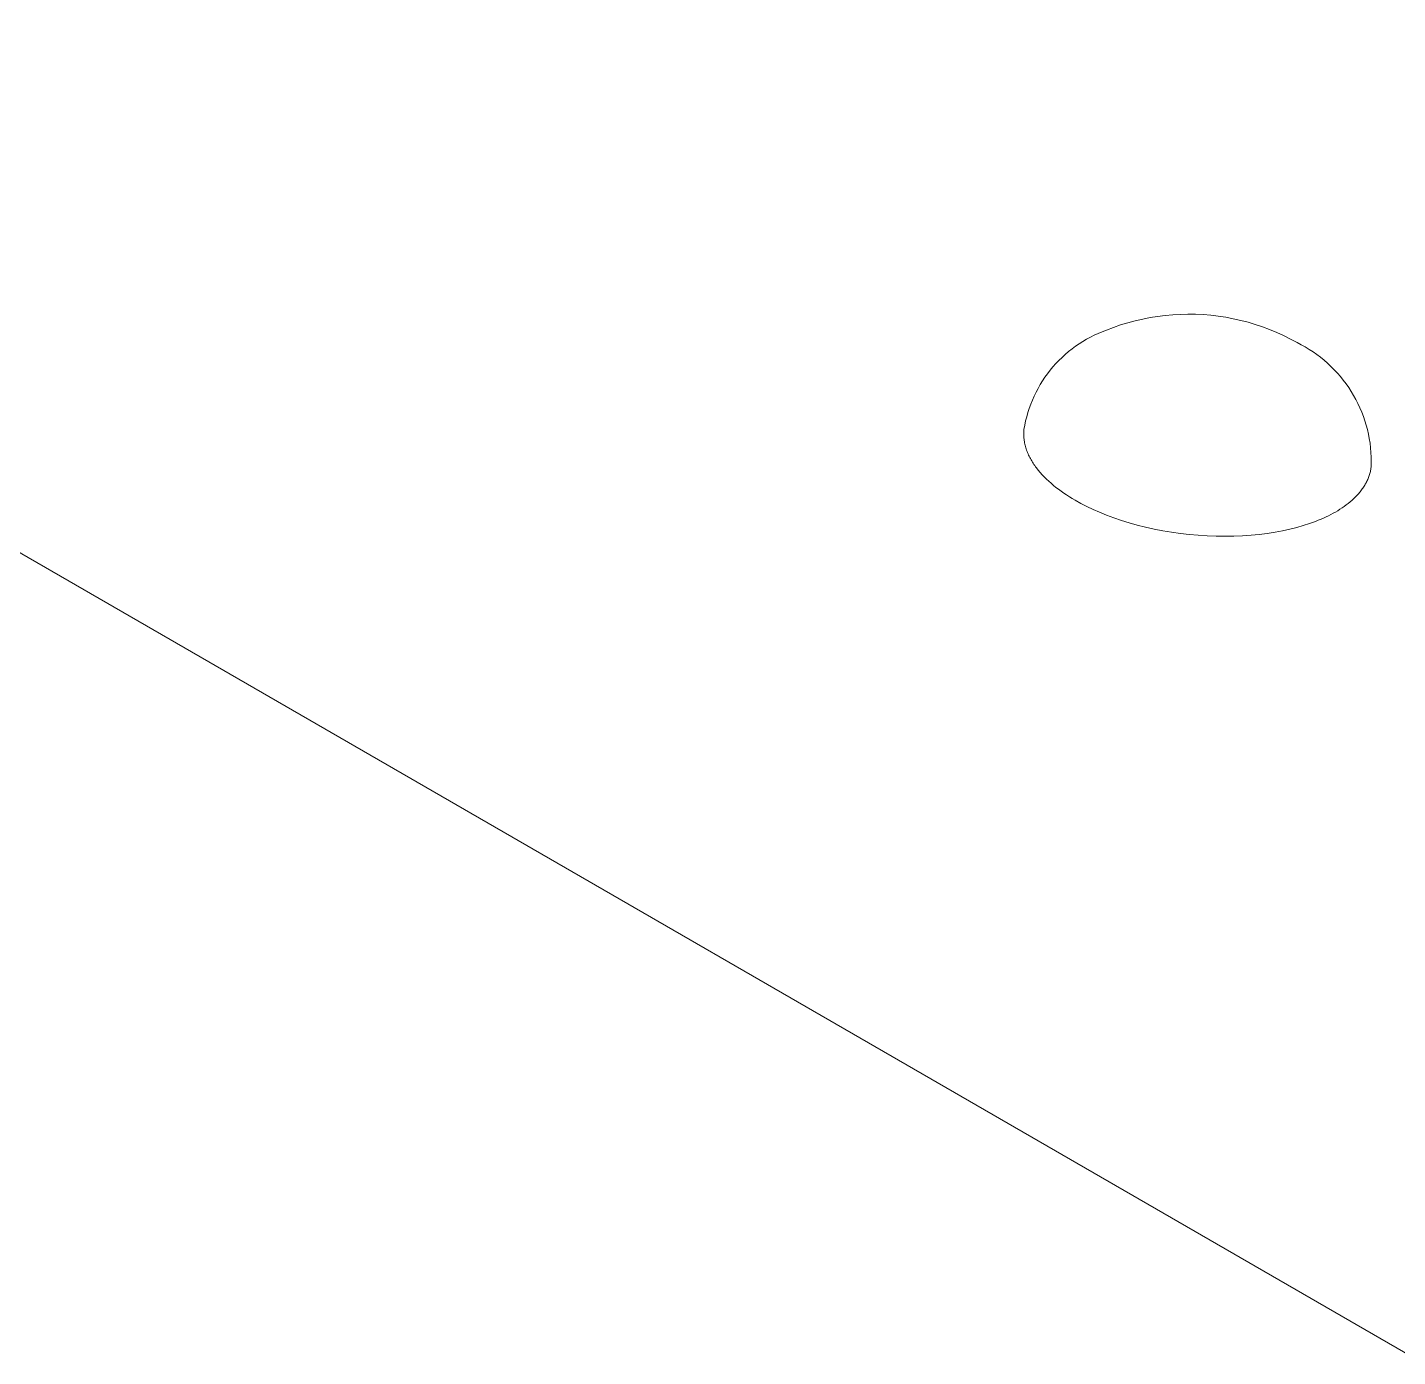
# Model space of a CAD drawing. Header units: inches. Extents: x -4 to 147, y -1 to 99.
# Drawn here: x 100.179 to 102.01, y 55.353 to 57.129 of the extents above; entities that cross this region are included whole.
import ezdxf

# ---------------------------------------------------------------- set-up
doc = ezdxf.new("R2010")
doc.units = ezdxf.units.IN
doc.layers.add('ZANO_R', color=7, linetype='Continuous', lineweight=0)

msp = doc.modelspace()

# ---------------------------------------------------------------- linework, layer by layer
at = {"layer": 'ZANO_R'}
for p, q in [((136.35424, 35.53518), (97.18881, 58.14736)), ((101.67959, 56.74132), (101.68962, 56.74292)), ((101.67959, 56.74132), (101.68962, 56.74292)), ((101.67959, 56.74132), (101.68962, 56.74292)), ((101.68962, 56.74292), (101.69971, 56.74418)), ((101.68962, 56.74292), (101.69971, 56.74418)), ((101.68962, 56.74292), (101.69971, 56.74418)), ((101.69971, 56.74418), (101.70983, 56.74509)), ((101.69971, 56.74418), (101.70983, 56.74509)), ((101.69971, 56.74418), (101.70983, 56.74509)), ((101.70983, 56.74509), (101.71997, 56.74565)), ((101.70983, 56.74509), (101.71997, 56.74565)), ((101.70983, 56.74509), (101.71997, 56.74565)), ((101.71997, 56.74565), (101.73013, 56.74586)), ((101.71997, 56.74565), (101.73013, 56.74586)), ((101.71997, 56.74565), (101.73013, 56.74586)), ((101.73013, 56.74586), (101.74029, 56.74572)), ((101.73013, 56.74586), (101.74029, 56.74572)), ((101.73013, 56.74586), (101.74029, 56.74572)), ((101.74029, 56.74572), (101.75044, 56.74522)), ((101.74029, 56.74572), (101.75044, 56.74522)), ((101.74029, 56.74572), (101.75044, 56.74523)), ((101.75044, 56.74523), (101.76057, 56.74439)), ((101.75044, 56.74522), (101.76057, 56.74438)), ((101.75044, 56.74522), (101.76057, 56.74438)), ((101.76057, 56.74439), (101.77066, 56.7432)), ((101.76057, 56.74438), (101.77066, 56.7432)), ((101.76057, 56.74438), (101.77066, 56.7432)), ((101.77066, 56.7432), (101.78071, 56.74166)), ((101.77066, 56.7432), (101.78071, 56.74166)), ((101.77066, 56.7432), (101.78071, 56.74166)), ((101.61561, 56.72248), (101.62108, 56.72456)), ((101.61561, 56.72248), (101.62108, 56.72456)), ((101.61561, 56.72248), (101.62108, 56.72456)), ((101.62108, 56.72456), (101.63057, 56.72818)), ((101.62108, 56.72456), (101.63057, 56.72818)), ((101.62108, 56.72456), (101.63057, 56.72818)), ((101.63057, 56.72818), (101.64018, 56.73148)), ((101.63057, 56.72818), (101.64018, 56.73148)), ((101.63057, 56.72818), (101.64018, 56.73148)), ((101.64018, 56.73148), (101.6499, 56.73445)), ((101.64018, 56.73148), (101.6499, 56.73445)), ((101.64018, 56.73148), (101.6499, 56.73445)), ((101.6499, 56.73445), (101.65971, 56.73708)), ((101.6499, 56.73445), (101.65971, 56.73708)), ((101.6499, 56.73445), (101.65971, 56.73708)), ((101.65971, 56.73708), (101.66961, 56.73937)), ((101.65971, 56.73708), (101.66961, 56.73937)), ((101.65971, 56.73708), (101.66961, 56.73937)), ((101.66961, 56.73937), (101.67959, 56.74132)), ((101.66961, 56.73937), (101.67959, 56.74132)), ((101.66961, 56.73937), (101.67959, 56.74132)), ((101.78071, 56.74166), (101.79069, 56.73978)), ((101.78071, 56.74166), (101.79069, 56.73978)), ((101.78071, 56.74166), (101.7907, 56.73978)), ((101.79069, 56.73978), (101.80061, 56.73756)), ((101.79069, 56.73978), (101.80061, 56.73756)), ((101.7907, 56.73978), (101.80061, 56.73756)), ((101.80061, 56.73756), (101.81044, 56.73499)), ((101.80061, 56.73756), (101.81044, 56.73499)), ((101.80061, 56.73756), (101.81044, 56.73499)), ((101.81044, 56.73499), (101.82018, 56.73209)), ((101.81044, 56.73499), (101.82018, 56.73209)), ((101.81044, 56.73499), (101.82018, 56.73209)), ((101.82018, 56.73209), (101.82982, 56.72886)), ((101.82018, 56.73209), (101.82982, 56.72886)), ((101.82018, 56.73209), (101.82982, 56.72886)), ((101.82982, 56.72886), (101.83933, 56.72529)), ((101.82982, 56.72886), (101.83933, 56.72529)), ((101.82982, 56.72886), (101.83933, 56.72529)), ((101.83933, 56.72529), (101.84872, 56.7214)), ((101.83933, 56.72529), (101.84872, 56.7214)), ((101.83933, 56.72529), (101.84872, 56.7214)), ((101.57982, 56.70292), (101.58463, 56.70624)), ((101.57982, 56.70292), (101.58463, 56.70624)), ((101.57982, 56.70292), (101.58463, 56.70624)), ((101.58463, 56.70624), (101.58955, 56.70938)), ((101.58463, 56.70624), (101.58955, 56.70938)), ((101.58463, 56.70624), (101.58955, 56.70938)), ((101.58955, 56.70938), (101.59458, 56.71236)), ((101.58955, 56.70938), (101.59458, 56.71236)), ((101.58955, 56.70938), (101.59458, 56.71236)), ((101.59458, 56.71236), (101.5997, 56.71516)), ((101.59458, 56.71236), (101.5997, 56.71516)), ((101.59458, 56.71236), (101.5997, 56.71516)), ((101.5997, 56.71516), (101.60492, 56.71778)), ((101.5997, 56.71516), (101.60492, 56.71778)), ((101.5997, 56.71516), (101.60492, 56.71778)), ((101.60492, 56.71778), (101.61023, 56.72023)), ((101.60492, 56.71778), (101.61023, 56.72023)), ((101.60492, 56.71778), (101.61023, 56.72023)), ((101.61023, 56.72023), (101.61561, 56.72248)), ((101.61023, 56.72023), (101.61561, 56.72248)), ((101.61023, 56.72023), (101.61561, 56.72248)), ((101.84872, 56.7214), (101.85797, 56.71719)), ((101.84872, 56.7214), (101.85797, 56.71719)), ((101.84872, 56.7214), (101.85797, 56.71719)), ((101.85797, 56.71719), (101.86707, 56.71266)), ((101.85797, 56.71719), (101.86707, 56.71266)), ((101.85797, 56.71719), (101.86707, 56.71266)), ((101.86707, 56.71266), (101.876, 56.70782)), ((101.86707, 56.71266), (101.876, 56.70782)), ((101.86707, 56.71266), (101.876, 56.70782)), ((101.876, 56.70782), (101.8815, 56.70502)), ((101.876, 56.70782), (101.8815, 56.70502)), ((101.876, 56.70782), (101.8815, 56.70502)), ((101.55763, 56.68398), (101.5618, 56.68807)), ((101.55763, 56.68398), (101.5618, 56.68807)), ((101.55763, 56.68398), (101.5618, 56.68807)), ((101.5618, 56.68807), (101.56611, 56.69201)), ((101.5618, 56.68807), (101.56611, 56.69201)), ((101.5618, 56.68807), (101.56611, 56.69201)), ((101.56611, 56.69201), (101.57056, 56.69581)), ((101.56611, 56.69201), (101.57056, 56.69581)), ((101.56611, 56.69201), (101.57056, 56.69581)), ((101.57056, 56.69581), (101.57513, 56.69944)), ((101.57056, 56.69581), (101.57513, 56.69944)), ((101.57056, 56.69581), (101.57513, 56.69944)), ((101.57513, 56.69944), (101.57982, 56.70292)), ((101.57513, 56.69944), (101.57982, 56.70292)), ((101.57513, 56.69944), (101.57982, 56.70292)), ((101.8815, 56.70502), (101.8869, 56.70202)), ((101.8815, 56.70502), (101.8869, 56.70202)), ((101.8815, 56.70502), (101.8869, 56.70202)), ((101.8869, 56.70202), (101.89218, 56.69884)), ((101.8869, 56.70202), (101.89218, 56.69884)), ((101.8869, 56.70202), (101.89218, 56.69884)), ((101.89218, 56.69884), (101.89736, 56.69547)), ((101.89218, 56.69884), (101.89736, 56.69547)), ((101.89218, 56.69884), (101.89736, 56.69547)), ((101.89736, 56.69547), (101.90241, 56.69193)), ((101.89736, 56.69547), (101.90241, 56.69193)), ((101.89736, 56.69547), (101.90241, 56.69193)), ((101.90241, 56.69193), (101.90734, 56.68821)), ((101.90241, 56.69193), (101.90734, 56.68821)), ((101.90241, 56.69193), (101.90734, 56.68821)), ((101.90734, 56.68821), (101.91213, 56.68432)), ((101.90734, 56.68821), (101.91213, 56.68432)), ((101.90734, 56.68821), (101.91213, 56.68432)), ((101.54243, 56.66626), (101.546, 56.67089)), ((101.54243, 56.66626), (101.546, 56.67089)), ((101.54243, 56.66626), (101.546, 56.67089)), ((101.546, 56.67089), (101.54972, 56.67538)), ((101.546, 56.67089), (101.54972, 56.67538)), ((101.546, 56.67089), (101.54972, 56.67538)), ((101.54972, 56.67538), (101.5536, 56.67975)), ((101.54972, 56.67538), (101.5536, 56.67975)), ((101.54972, 56.67538), (101.5536, 56.67975)), ((101.5536, 56.67975), (101.55763, 56.68398)), ((101.5536, 56.67975), (101.55763, 56.68398)), ((101.5536, 56.67975), (101.55763, 56.68398)), ((101.91213, 56.68432), (101.91679, 56.68027)), ((101.91213, 56.68432), (101.91679, 56.68027)), ((101.91213, 56.68432), (101.91679, 56.68027)), ((101.91679, 56.68027), (101.9213, 56.67605)), ((101.91679, 56.68027), (101.9213, 56.67605)), ((101.91679, 56.68027), (101.9213, 56.67605)), ((101.9213, 56.67605), (101.92566, 56.67168)), ((101.9213, 56.67605), (101.92566, 56.67168)), ((101.9213, 56.67605), (101.92566, 56.67168)), ((101.92566, 56.67168), (101.92987, 56.66717)), ((101.92566, 56.67168), (101.92987, 56.66717)), ((101.92566, 56.67168), (101.92987, 56.66717)), ((101.52979, 56.64663), (101.5327, 56.6517)), ((101.52979, 56.64663), (101.5327, 56.6517)), ((101.52979, 56.64663), (101.5327, 56.6517)), ((101.5327, 56.6517), (101.53577, 56.65666)), ((101.5327, 56.6517), (101.53577, 56.65666)), ((101.5327, 56.6517), (101.53577, 56.65666)), ((101.53577, 56.65666), (101.53902, 56.66152)), ((101.53577, 56.65666), (101.53902, 56.66152)), ((101.53577, 56.65666), (101.53902, 56.66152)), ((101.53902, 56.66152), (101.54243, 56.66626)), ((101.53902, 56.66152), (101.54243, 56.66626)), ((101.53902, 56.66152), (101.54243, 56.66626)), ((101.92987, 56.66717), (101.93391, 56.6625)), ((101.92987, 56.66717), (101.93391, 56.6625)), ((101.92987, 56.66717), (101.93391, 56.6625)), ((101.93391, 56.6625), (101.93779, 56.6577)), ((101.93391, 56.6625), (101.93779, 56.6577)), ((101.93391, 56.6625), (101.93779, 56.6577)), ((101.93779, 56.6577), (101.9415, 56.65277)), ((101.93779, 56.6577), (101.9415, 56.65277)), ((101.93779, 56.6577), (101.9415, 56.65277)), ((101.9415, 56.65277), (101.94504, 56.64771)), ((101.9415, 56.65277), (101.94504, 56.64771)), ((101.9415, 56.65277), (101.94504, 56.64771)), ((101.52215, 56.63086), (101.52452, 56.63621)), ((101.52215, 56.63086), (101.52452, 56.63621)), ((101.52215, 56.63086), (101.52452, 56.63621)), ((101.52452, 56.63621), (101.52707, 56.64146)), ((101.52452, 56.63621), (101.52707, 56.64146)), ((101.52452, 56.63621), (101.52707, 56.64146)), ((101.52707, 56.64146), (101.52979, 56.64663)), ((101.52707, 56.64146), (101.52979, 56.64663)), ((101.52707, 56.64146), (101.52979, 56.64663)), ((101.94504, 56.64771), (101.9484, 56.64253)), ((101.94504, 56.64771), (101.9484, 56.64253)), ((101.94504, 56.64771), (101.9484, 56.64253)), ((101.9484, 56.64253), (101.95157, 56.63724)), ((101.9484, 56.64253), (101.95157, 56.63724)), ((101.9484, 56.64253), (101.95157, 56.63724)), ((101.95157, 56.63724), (101.95456, 56.63184)), ((101.95157, 56.63724), (101.95456, 56.63184)), ((101.95157, 56.63724), (101.95456, 56.63184)), ((101.51457, 56.60878), (101.51618, 56.6144)), ((101.51457, 56.60878), (101.51618, 56.6144)), ((101.51457, 56.60878), (101.51618, 56.6144)), ((101.51618, 56.6144), (101.51798, 56.61995)), ((101.51618, 56.6144), (101.51798, 56.61995)), ((101.51618, 56.6144), (101.51798, 56.61995)), ((101.51798, 56.61995), (101.51997, 56.62545)), ((101.51798, 56.61995), (101.51997, 56.62545)), ((101.51798, 56.61995), (101.51997, 56.62545)), ((101.51997, 56.62545), (101.52215, 56.63086)), ((101.51997, 56.62545), (101.52215, 56.63086)), ((101.51997, 56.62545), (101.52215, 56.63086)), ((101.95456, 56.63184), (101.95736, 56.62634)), ((101.95456, 56.63184), (101.95736, 56.62634)), ((101.95456, 56.63184), (101.95736, 56.62634)), ((101.95736, 56.62634), (101.95996, 56.62074)), ((101.95736, 56.62634), (101.95996, 56.62074)), ((101.95736, 56.62634), (101.95996, 56.62074)), ((101.95996, 56.62074), (101.96237, 56.61506)), ((101.95996, 56.62074), (101.96237, 56.61506)), ((101.95996, 56.62074), (101.96237, 56.61506)), ((101.96237, 56.61506), (101.96458, 56.60929)), ((101.96237, 56.61506), (101.96458, 56.60929)), ((101.96237, 56.61506), (101.96458, 56.60929)), ((101.51091, 56.59165), (101.51194, 56.5974)), ((101.51091, 56.59165), (101.51194, 56.5974)), ((101.51091, 56.59165), (101.51194, 56.5974)), ((101.51194, 56.5974), (101.51316, 56.60311)), ((101.51194, 56.5974), (101.51316, 56.60311)), ((101.51194, 56.5974), (101.51316, 56.60311)), ((101.51316, 56.60311), (101.51457, 56.60878)), ((101.51316, 56.60311), (101.51457, 56.60878)), ((101.51316, 56.60311), (101.51457, 56.60878)), ((101.96458, 56.60929), (101.96658, 56.60345)), ((101.96458, 56.60929), (101.96658, 56.60345)), ((101.96458, 56.60929), (101.96658, 56.60345)), ((101.96658, 56.60345), (101.96838, 56.59755)), ((101.96658, 56.60345), (101.96838, 56.59755)), ((101.96658, 56.60345), (101.96838, 56.59755)), ((101.96838, 56.59755), (101.96998, 56.59158)), ((101.96838, 56.59755), (101.96998, 56.59158)), ((101.96838, 56.59755), (101.96998, 56.59158)), ((101.51061, 56.58684), (101.51059, 56.58522)), ((101.51061, 56.58684), (101.51059, 56.58522)), ((101.51061, 56.58684), (101.51059, 56.58522)), ((101.51059, 56.58522), (101.51062, 56.58361)), ((101.51059, 56.58522), (101.51062, 56.58361)), ((101.51059, 56.58522), (101.51062, 56.58361)), ((101.51066, 56.58845), (101.51061, 56.58684)), ((101.51066, 56.58845), (101.51061, 56.58684)), ((101.51066, 56.58845), (101.51061, 56.58684)), ((101.51062, 56.58361), (101.5107, 56.58198)), ((101.51062, 56.58361), (101.5107, 56.58198)), ((101.51062, 56.58361), (101.5107, 56.58198)), ((101.51077, 56.59005), (101.51066, 56.58845)), ((101.51077, 56.59005), (101.51066, 56.58845)), ((101.51077, 56.59005), (101.51066, 56.58845)), ((101.5107, 56.58198), (101.51082, 56.58036)), ((101.5107, 56.58198), (101.51082, 56.58036)), ((101.5107, 56.58198), (101.51082, 56.58036)), ((101.51091, 56.59165), (101.51077, 56.59005)), ((101.51091, 56.59165), (101.51077, 56.59005)), ((101.51091, 56.59165), (101.51077, 56.59005)), ((101.51082, 56.58036), (101.51098, 56.57874)), ((101.51082, 56.58036), (101.51098, 56.57874)), ((101.51082, 56.58036), (101.51098, 56.57874)), ((101.51098, 56.57874), (101.51119, 56.57711)), ((101.51098, 56.57874), (101.51119, 56.57711)), ((101.51098, 56.57874), (101.51119, 56.57711)), ((101.51119, 56.57711), (101.51145, 56.57548)), ((101.51119, 56.57711), (101.51145, 56.57548)), ((101.51119, 56.57711), (101.51145, 56.57548)), ((101.96998, 56.59158), (101.97136, 56.58557)), ((101.96998, 56.59158), (101.97136, 56.58557)), ((101.96998, 56.59158), (101.97136, 56.58557)), ((101.97136, 56.58557), (101.97253, 56.57951)), ((101.97136, 56.58557), (101.97253, 56.57951)), ((101.97136, 56.58557), (101.97253, 56.57951)), ((101.97253, 56.57951), (101.9735, 56.57341)), ((101.97253, 56.57951), (101.9735, 56.57341)), ((101.97253, 56.57951), (101.9735, 56.57341)), ((101.51145, 56.57548), (101.51174, 56.57386)), ((101.51145, 56.57548), (101.51174, 56.57386)), ((101.51145, 56.57548), (101.51174, 56.57386)), ((101.51174, 56.57386), (101.51208, 56.57223)), ((101.51174, 56.57386), (101.51208, 56.57223)), ((101.51174, 56.57386), (101.51208, 56.57223)), ((101.51208, 56.57223), (101.51247, 56.5706)), ((101.51208, 56.57223), (101.51247, 56.5706)), ((101.51208, 56.57223), (101.51247, 56.5706)), ((101.51247, 56.5706), (101.51289, 56.56897)), ((101.51247, 56.5706), (101.51289, 56.56897)), ((101.51247, 56.5706), (101.51289, 56.56897)), ((101.51289, 56.56897), (101.51336, 56.56735)), ((101.51289, 56.56897), (101.51336, 56.56735)), ((101.51289, 56.56897), (101.51336, 56.56735)), ((101.51336, 56.56735), (101.51388, 56.56572)), ((101.51336, 56.56735), (101.51388, 56.56572)), ((101.51336, 56.56735), (101.51388, 56.56572)), ((101.51388, 56.56572), (101.51443, 56.5641)), ((101.51388, 56.56572), (101.51443, 56.5641)), ((101.51388, 56.56572), (101.51443, 56.5641)), ((101.51443, 56.5641), (101.51503, 56.56248)), ((101.51443, 56.5641), (101.51503, 56.56248)), ((101.51443, 56.5641), (101.51503, 56.56248)), ((101.51503, 56.56248), (101.51567, 56.56086)), ((101.51503, 56.56248), (101.51567, 56.56086)), ((101.51503, 56.56248), (101.51567, 56.56086)), ((101.51567, 56.56086), (101.51636, 56.55925)), ((101.51567, 56.56086), (101.51636, 56.55925)), ((101.51567, 56.56086), (101.51636, 56.55925)), ((101.51636, 56.55925), (101.51708, 56.55764)), ((101.51636, 56.55925), (101.51708, 56.55764)), ((101.51636, 56.55925), (101.51708, 56.55764)), ((101.9735, 56.57341), (101.97424, 56.56728)), ((101.9735, 56.57341), (101.97424, 56.56728)), ((101.9735, 56.57341), (101.97424, 56.56728)), ((101.97424, 56.56728), (101.97478, 56.56113)), ((101.97424, 56.56728), (101.97478, 56.56113)), ((101.97424, 56.56728), (101.97478, 56.56113)), ((101.97478, 56.56113), (101.9751, 56.55497)), ((101.97478, 56.56113), (101.9751, 56.55497)), ((101.97478, 56.56113), (101.9751, 56.55497)), ((101.51708, 56.55764), (101.51784, 56.55603)), ((101.51708, 56.55764), (101.51784, 56.55603)), ((101.51708, 56.55764), (101.51784, 56.55603)), ((101.51784, 56.55603), (101.51865, 56.55443)), ((101.51784, 56.55603), (101.51865, 56.55443)), ((101.51784, 56.55603), (101.51865, 56.55443)), ((101.51865, 56.55443), (101.51949, 56.55284)), ((101.51865, 56.55443), (101.51949, 56.55284)), ((101.51865, 56.55443), (101.51949, 56.55284)), ((101.51949, 56.55284), (101.52038, 56.55125)), ((101.51949, 56.55284), (101.52038, 56.55125)), ((101.51949, 56.55284), (101.52038, 56.55125)), ((101.52038, 56.55125), (101.5213, 56.54966)), ((101.52038, 56.55125), (101.5213, 56.54966)), ((101.52038, 56.55125), (101.5213, 56.54966)), ((101.5213, 56.54966), (101.52226, 56.54809)), ((101.5213, 56.54966), (101.52226, 56.54809)), ((101.5213, 56.54966), (101.52226, 56.54809)), ((101.52226, 56.54809), (101.52326, 56.54652)), ((101.52226, 56.54809), (101.52326, 56.54652)), ((101.52226, 56.54809), (101.52326, 56.54652)), ((101.52326, 56.54652), (101.5243, 56.54495)), ((101.52326, 56.54652), (101.5243, 56.54495)), ((101.52326, 56.54652), (101.5243, 56.54495)), ((101.5243, 56.54495), (101.52538, 56.5434)), ((101.5243, 56.54495), (101.52538, 56.5434)), ((101.5243, 56.54495), (101.52538, 56.5434)), ((101.52538, 56.5434), (101.52649, 56.54185)), ((101.52538, 56.5434), (101.52649, 56.54185)), ((101.52538, 56.5434), (101.52649, 56.54185)), ((101.52649, 56.54185), (101.52763, 56.54031)), ((101.52649, 56.54185), (101.52763, 56.54031)), ((101.52649, 56.54185), (101.52763, 56.54031)), ((101.97472, 56.53985), (101.97492, 56.54124)), ((101.97472, 56.53985), (101.97492, 56.54124)), ((101.97472, 56.53985), (101.97492, 56.54124)), ((101.97492, 56.54124), (101.97509, 56.54263)), ((101.97492, 56.54124), (101.97509, 56.54263)), ((101.97492, 56.54124), (101.97509, 56.54263)), ((101.9752, 56.5488), (101.97509, 56.54263)), ((101.9752, 56.5488), (101.97509, 56.54263)), ((101.9752, 56.5488), (101.97509, 56.54263)), ((101.9751, 56.55497), (101.9752, 56.5488)), ((101.9751, 56.55497), (101.9752, 56.5488)), ((101.9751, 56.55497), (101.9752, 56.5488)), ((101.52763, 56.54031), (101.53003, 56.53726)), ((101.52763, 56.54031), (101.53003, 56.53726)), ((101.52763, 56.54031), (101.53003, 56.53726)), ((101.53003, 56.53726), (101.53257, 56.53424)), ((101.53003, 56.53726), (101.53257, 56.53424)), ((101.53003, 56.53726), (101.53257, 56.53424)), ((101.53257, 56.53424), (101.53524, 56.53127)), ((101.53257, 56.53424), (101.53524, 56.53127)), ((101.53257, 56.53424), (101.53524, 56.53127)), ((101.53524, 56.53127), (101.53803, 56.52834)), ((101.53524, 56.53127), (101.53803, 56.52834)), ((101.53524, 56.53127), (101.53803, 56.52834)), ((101.53803, 56.52834), (101.54094, 56.52545)), ((101.53803, 56.52834), (101.54094, 56.52545)), ((101.53803, 56.52834), (101.54094, 56.52545)), ((101.54094, 56.52545), (101.54397, 56.52261)), ((101.54094, 56.52545), (101.54397, 56.52261)), ((101.54094, 56.52545), (101.54397, 56.52261)), ((101.54397, 56.52261), (101.54711, 56.51983)), ((101.54397, 56.52261), (101.54711, 56.51983)), ((101.54397, 56.52261), (101.54711, 56.51983)), ((101.96851, 56.52105), (101.96916, 56.52235)), ((101.96851, 56.52105), (101.96916, 56.52235)), ((101.96851, 56.52105), (101.96916, 56.52235)), ((101.96916, 56.52235), (101.96978, 56.52365)), ((101.96916, 56.52235), (101.96978, 56.52365)), ((101.96916, 56.52235), (101.96978, 56.52365)), ((101.96978, 56.52365), (101.97037, 56.52497)), ((101.96978, 56.52365), (101.97037, 56.52497)), ((101.96978, 56.52365), (101.97037, 56.52497)), ((101.97037, 56.52497), (101.97093, 56.52629)), ((101.97037, 56.52497), (101.97093, 56.52629)), ((101.97037, 56.52497), (101.97093, 56.52629)), ((101.97093, 56.52629), (101.97146, 56.52761)), ((101.97093, 56.52629), (101.97146, 56.52761)), ((101.97093, 56.52629), (101.97146, 56.52761)), ((101.97146, 56.52761), (101.97195, 56.52895)), ((101.97146, 56.52761), (101.97195, 56.52895)), ((101.97146, 56.52761), (101.97195, 56.52895)), ((101.97195, 56.52895), (101.97241, 56.53029)), ((101.97195, 56.52895), (101.97241, 56.53029)), ((101.97195, 56.52895), (101.97241, 56.53029)), ((101.97241, 56.53029), (101.97284, 56.53164)), ((101.97241, 56.53029), (101.97284, 56.53164)), ((101.97241, 56.53029), (101.97284, 56.53164)), ((101.97284, 56.53164), (101.97324, 56.53299)), ((101.97284, 56.53164), (101.97324, 56.53299)), ((101.97284, 56.53164), (101.97324, 56.53299)), ((101.97324, 56.53299), (101.9736, 56.53435)), ((101.97324, 56.53299), (101.9736, 56.53435)), ((101.97324, 56.53299), (101.9736, 56.53435)), ((101.9736, 56.53435), (101.97393, 56.53572)), ((101.9736, 56.53435), (101.97393, 56.53572)), ((101.9736, 56.53435), (101.97393, 56.53572)), ((101.97393, 56.53572), (101.97423, 56.53709)), ((101.97393, 56.53572), (101.97423, 56.53709)), ((101.97393, 56.53572), (101.97423, 56.53709)), ((101.97423, 56.53709), (101.97449, 56.53847)), ((101.97423, 56.53709), (101.97449, 56.53847)), ((101.97423, 56.53709), (101.97449, 56.53847)), ((101.97449, 56.53847), (101.97472, 56.53985)), ((101.97449, 56.53847), (101.97472, 56.53985)), ((101.97449, 56.53847), (101.97472, 56.53985)), ((101.54711, 56.51983), (101.55035, 56.51709)), ((101.54711, 56.51983), (101.55035, 56.51709)), ((101.54711, 56.51983), (101.55035, 56.51709)), ((101.55035, 56.51709), (101.55369, 56.5144)), ((101.55035, 56.51709), (101.55369, 56.5144)), ((101.55035, 56.51709), (101.55369, 56.5144)), ((101.55369, 56.5144), (101.55713, 56.51177)), ((101.55369, 56.5144), (101.55713, 56.51177)), ((101.55369, 56.5144), (101.55713, 56.51177)), ((101.55713, 56.51177), (101.56065, 56.5092)), ((101.55713, 56.51177), (101.56065, 56.5092)), ((101.55713, 56.51177), (101.56065, 56.5092)), ((101.56065, 56.5092), (101.56425, 56.50668)), ((101.56065, 56.5092), (101.56425, 56.50668)), ((101.56065, 56.5092), (101.56425, 56.50668)), ((101.56425, 56.50668), (101.56793, 56.50422)), ((101.56425, 56.50668), (101.56793, 56.50422)), ((101.56425, 56.50668), (101.56793, 56.50422)), ((101.56793, 56.50422), (101.57167, 56.50182)), ((101.56793, 56.50422), (101.57167, 56.50182)), ((101.56793, 56.50422), (101.57167, 56.50182)), ((101.95411, 56.5016), (101.9563, 56.50389)), ((101.95411, 56.5016), (101.9563, 56.50389)), ((101.95411, 56.5016), (101.9563, 56.50389)), ((101.9563, 56.50389), (101.95838, 56.50622)), ((101.9563, 56.50389), (101.95838, 56.50622)), ((101.9563, 56.50389), (101.95838, 56.50622)), ((101.95838, 56.50622), (101.95938, 56.5074)), ((101.95838, 56.50622), (101.95938, 56.5074)), ((101.95838, 56.50622), (101.95938, 56.5074)), ((101.95938, 56.5074), (101.96035, 56.50859)), ((101.95938, 56.5074), (101.96035, 56.50859)), ((101.95938, 56.5074), (101.96035, 56.50859)), ((101.96035, 56.50859), (101.9613, 56.50979)), ((101.96035, 56.50859), (101.9613, 56.50979)), ((101.96035, 56.50859), (101.9613, 56.50979)), ((101.9613, 56.50979), (101.96221, 56.511)), ((101.9613, 56.50979), (101.96221, 56.511)), ((101.9613, 56.50979), (101.96221, 56.511)), ((101.96221, 56.511), (101.9631, 56.51223)), ((101.96221, 56.511), (101.9631, 56.51223)), ((101.96221, 56.511), (101.9631, 56.51223)), ((101.9631, 56.51223), (101.96396, 56.51346)), ((101.9631, 56.51223), (101.96396, 56.51346)), ((101.9631, 56.51223), (101.96396, 56.51346)), ((101.96396, 56.51346), (101.9648, 56.5147)), ((101.96396, 56.51346), (101.9648, 56.5147)), ((101.96396, 56.51346), (101.9648, 56.5147)), ((101.9648, 56.5147), (101.9656, 56.51595)), ((101.9648, 56.5147), (101.9656, 56.51595)), ((101.9648, 56.5147), (101.9656, 56.51595)), ((101.9656, 56.51595), (101.96637, 56.51722)), ((101.9656, 56.51595), (101.96637, 56.51722)), ((101.9656, 56.51595), (101.96637, 56.51722)), ((101.96637, 56.51722), (101.96712, 56.51849)), ((101.96637, 56.51722), (101.96712, 56.51849)), ((101.96637, 56.51722), (101.96712, 56.51849)), ((101.96712, 56.51849), (101.96783, 56.51976)), ((101.96712, 56.51849), (101.96783, 56.51976)), ((101.96712, 56.51849), (101.96783, 56.51976)), ((101.96783, 56.51976), (101.96851, 56.52105)), ((101.96783, 56.51976), (101.96851, 56.52105)), ((101.96783, 56.51976), (101.96851, 56.52105)), ((101.57167, 56.50182), (101.57548, 56.49948)), ((101.57167, 56.50182), (101.57548, 56.49948)), ((101.57167, 56.50182), (101.57548, 56.49948)), ((101.57548, 56.49948), (101.57935, 56.4972)), ((101.57548, 56.49948), (101.57935, 56.4972)), ((101.57548, 56.49948), (101.57935, 56.4972)), ((101.57935, 56.4972), (101.58687, 56.49302)), ((101.57935, 56.4972), (101.58687, 56.49302)), ((101.57935, 56.4972), (101.58687, 56.49302)), ((101.58687, 56.49302), (101.59484, 56.48892)), ((101.58687, 56.49302), (101.59484, 56.48892)), ((101.58687, 56.49302), (101.59484, 56.48892)), ((101.59484, 56.48892), (101.60326, 56.48492)), ((101.59484, 56.48892), (101.60326, 56.48492)), ((101.59484, 56.48892), (101.60326, 56.48492)), ((101.93334, 56.48508), (101.93622, 56.48696)), ((101.93334, 56.48508), (101.93622, 56.48696)), ((101.93334, 56.48508), (101.93622, 56.48696)), ((101.93622, 56.48696), (101.93903, 56.48891)), ((101.93622, 56.48696), (101.93903, 56.48891)), ((101.93622, 56.48696), (101.93903, 56.48891)), ((101.93903, 56.48891), (101.94176, 56.4909)), ((101.93903, 56.48891), (101.94176, 56.4909)), ((101.93903, 56.48891), (101.94176, 56.4909)), ((101.94176, 56.4909), (101.94441, 56.49294)), ((101.94176, 56.4909), (101.94441, 56.49294)), ((101.94176, 56.4909), (101.94441, 56.49294)), ((101.94441, 56.49294), (101.94698, 56.49503)), ((101.94441, 56.49294), (101.94698, 56.49503)), ((101.94441, 56.49294), (101.94698, 56.49503)), ((101.94698, 56.49503), (101.94945, 56.49718)), ((101.94698, 56.49503), (101.94945, 56.49718)), ((101.94698, 56.49503), (101.94945, 56.49718)), ((101.94945, 56.49718), (101.95183, 56.49937)), ((101.94945, 56.49718), (101.95183, 56.49937)), ((101.94945, 56.49718), (101.95183, 56.49937)), ((101.95183, 56.49937), (101.95411, 56.5016)), ((101.95183, 56.49937), (101.95411, 56.5016)), ((101.95183, 56.49937), (101.95411, 56.5016)), ((101.60326, 56.48492), (101.61211, 56.48103)), ((101.60326, 56.48492), (101.61211, 56.48103)), ((101.60326, 56.48492), (101.61211, 56.48103)), ((101.61211, 56.48103), (101.62139, 56.47728)), ((101.61211, 56.48103), (101.62139, 56.47728)), ((101.61211, 56.48103), (101.62139, 56.47728)), ((101.62139, 56.47728), (101.63108, 56.47368)), ((101.62139, 56.47728), (101.63108, 56.47368)), ((101.62139, 56.47728), (101.63108, 56.47368)), ((101.63108, 56.47368), (101.64115, 56.47026)), ((101.63108, 56.47368), (101.64115, 56.47026)), ((101.63108, 56.47368), (101.64115, 56.47026)), ((101.64115, 56.47026), (101.65159, 56.46704)), ((101.64115, 56.47026), (101.65159, 56.46704)), ((101.64115, 56.47026), (101.65159, 56.46704)), ((101.89265, 56.46596), (101.89666, 56.46738)), ((101.89265, 56.46596), (101.89666, 56.46738)), ((101.89265, 56.46596), (101.89666, 56.46738)), ((101.89666, 56.46738), (101.90056, 56.46884)), ((101.89666, 56.46738), (101.90056, 56.46884)), ((101.89666, 56.46738), (101.90056, 56.46884)), ((101.90056, 56.46884), (101.90435, 56.47033)), ((101.90056, 56.46884), (101.90435, 56.47033)), ((101.90056, 56.46884), (101.90435, 56.47033)), ((101.90435, 56.47033), (101.90802, 56.47186)), ((101.90435, 56.47033), (101.90802, 56.47186)), ((101.90435, 56.47033), (101.90802, 56.47186)), ((101.90802, 56.47186), (101.91137, 56.47333)), ((101.90802, 56.47186), (101.91137, 56.47333)), ((101.90802, 56.47186), (101.91137, 56.47333)), ((101.91137, 56.47333), (101.91467, 56.47485)), ((101.91137, 56.47333), (101.91467, 56.47485)), ((101.91137, 56.47333), (101.91467, 56.47485)), ((101.91467, 56.47485), (101.91793, 56.47642)), ((101.91467, 56.47485), (101.91793, 56.47642)), ((101.91467, 56.47485), (101.91793, 56.47642)), ((101.91793, 56.47642), (101.92113, 56.47804)), ((101.91793, 56.47642), (101.92113, 56.47804)), ((101.91793, 56.47642), (101.92113, 56.47804)), ((101.92113, 56.47804), (101.92427, 56.47972)), ((101.92113, 56.47804), (101.92427, 56.47972)), ((101.92113, 56.47804), (101.92427, 56.47972)), ((101.92427, 56.47972), (101.92736, 56.48145)), ((101.92427, 56.47972), (101.92736, 56.48145)), ((101.92427, 56.47972), (101.92736, 56.48145)), ((101.92736, 56.48145), (101.93038, 56.48324)), ((101.92736, 56.48145), (101.93038, 56.48324)), ((101.92736, 56.48145), (101.93038, 56.48324)), ((101.93038, 56.48324), (101.93334, 56.48508)), ((101.93038, 56.48324), (101.93334, 56.48508)), ((101.93038, 56.48324), (101.93334, 56.48508)), ((101.65159, 56.46704), (101.66236, 56.46403)), ((101.65159, 56.46704), (101.66236, 56.46403)), ((101.65159, 56.46704), (101.66236, 56.46403)), ((101.66236, 56.46403), (101.67343, 56.46125)), ((101.66236, 56.46403), (101.67343, 56.46125)), ((101.66236, 56.46403), (101.67343, 56.46125)), ((101.67343, 56.46125), (101.68477, 56.45873)), ((101.67343, 56.46125), (101.68477, 56.45873)), ((101.67343, 56.46125), (101.68477, 56.45873)), ((101.68477, 56.45873), (101.69633, 56.45646)), ((101.68477, 56.45873), (101.69633, 56.45646)), ((101.68477, 56.45873), (101.69633, 56.45646)), ((101.69633, 56.45646), (101.70808, 56.45448)), ((101.69633, 56.45646), (101.70808, 56.45448)), ((101.69633, 56.45646), (101.70808, 56.45448)), ((101.70808, 56.45448), (101.71996, 56.45279)), ((101.70808, 56.45448), (101.71996, 56.45279)), ((101.70808, 56.45448), (101.71996, 56.45279)), ((101.71996, 56.45279), (101.73195, 56.4514)), ((101.71996, 56.45279), (101.73195, 56.4514)), ((101.71996, 56.45279), (101.73195, 56.4514)), ((101.73195, 56.4514), (101.74397, 56.45031)), ((101.73195, 56.4514), (101.74397, 56.45031)), ((101.73195, 56.4514), (101.74397, 56.45031)), ((101.74397, 56.45031), (101.756, 56.44954)), ((101.74397, 56.45031), (101.756, 56.44954)), ((101.74397, 56.45031), (101.756, 56.44954)), ((101.756, 56.44954), (101.76797, 56.44909)), ((101.756, 56.44954), (101.76797, 56.44909)), ((101.756, 56.44954), (101.76797, 56.44909)), ((101.76797, 56.44909), (101.77984, 56.44895)), ((101.76797, 56.44909), (101.77984, 56.44895)), ((101.76797, 56.44909), (101.77984, 56.44895)), ((101.77984, 56.44895), (101.79157, 56.44912)), ((101.77984, 56.44895), (101.79157, 56.44912)), ((101.77984, 56.44895), (101.79157, 56.44912)), ((101.79157, 56.44912), (101.80311, 56.4496)), ((101.79157, 56.44912), (101.80311, 56.4496)), ((101.79157, 56.44912), (101.80311, 56.4496)), ((101.80311, 56.4496), (101.81442, 56.45038)), ((101.80311, 56.4496), (101.81442, 56.45038)), ((101.80311, 56.4496), (101.81442, 56.45038)), ((101.81442, 56.45038), (101.82546, 56.45146)), ((101.81442, 56.45038), (101.82546, 56.45146)), ((101.81442, 56.45038), (101.82546, 56.45146)), ((101.82546, 56.45146), (101.8362, 56.45281)), ((101.82546, 56.45146), (101.8362, 56.45281)), ((101.82546, 56.45146), (101.8362, 56.45281)), ((101.8362, 56.45281), (101.84659, 56.45443)), ((101.8362, 56.45281), (101.84659, 56.45443)), ((101.8362, 56.45281), (101.84659, 56.45443)), ((101.84659, 56.45443), (101.85662, 56.4563)), ((101.84659, 56.45443), (101.85662, 56.4563)), ((101.84659, 56.45443), (101.85662, 56.4563)), ((101.85662, 56.4563), (101.86626, 56.4584)), ((101.85662, 56.4563), (101.86626, 56.4584)), ((101.85662, 56.4563), (101.86626, 56.4584)), ((101.86626, 56.4584), (101.87549, 56.46073)), ((101.86626, 56.4584), (101.87549, 56.46073)), ((101.86626, 56.4584), (101.87549, 56.46073)), ((101.87549, 56.46073), (101.88429, 56.46325)), ((101.87549, 56.46073), (101.88429, 56.46325)), ((101.87549, 56.46073), (101.88429, 56.46325)), ((101.88429, 56.46325), (101.89265, 56.46596)), ((101.88429, 56.46325), (101.89265, 56.46596)), ((101.88429, 56.46325), (101.89265, 56.46596))]:
    msp.add_line(p, q, dxfattribs=at)

doc.saveas('drawing.dxf')
